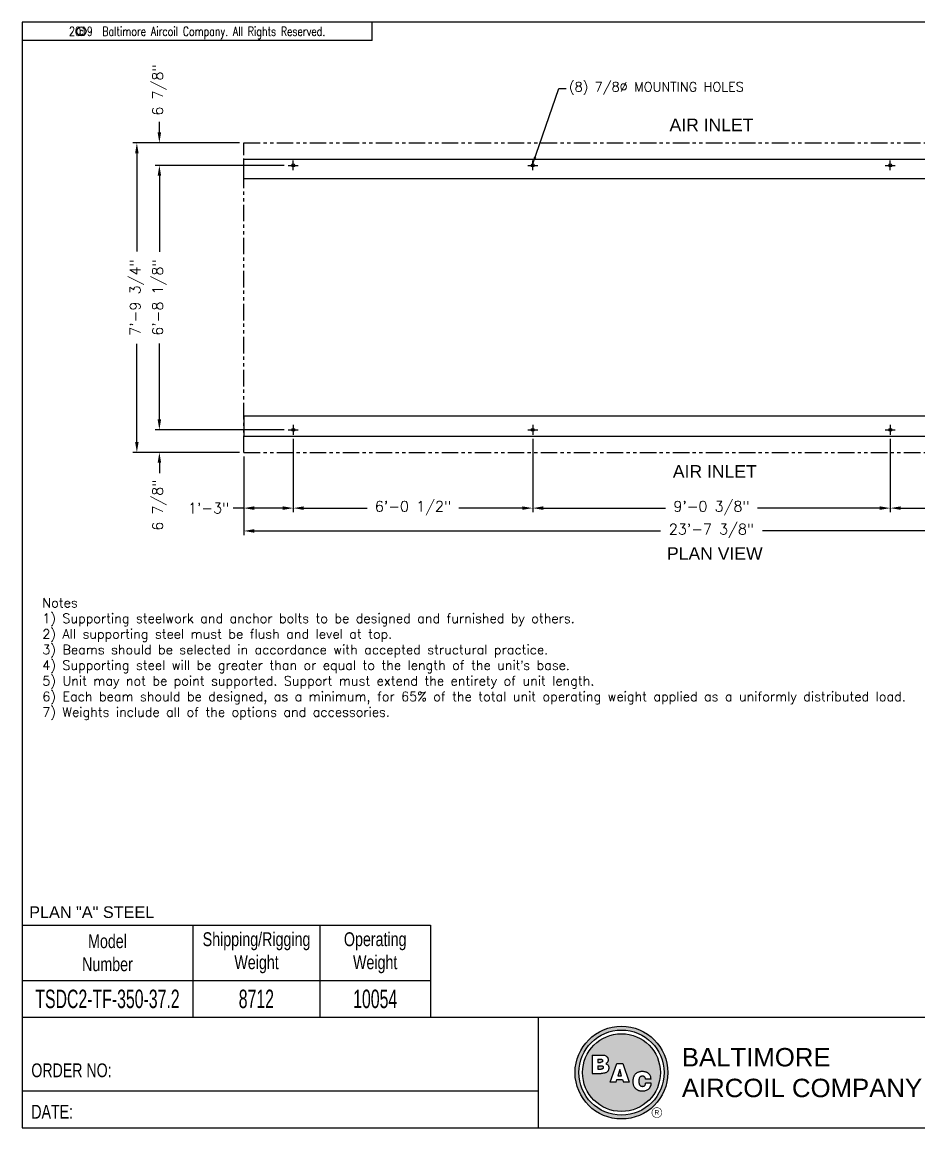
# Model space of a CAD drawing. Extents: x 3 to 450, y 5 to 340.
# Drawn here: x 3.4 to 275.1, y 5.1 to 340.1 of the extents above; entities that cross this region are included whole.
import ezdxf
from ezdxf.enums import TextEntityAlignment as Align

# ---------------------------------------------------------------- set-up
doc = ezdxf.new("R2010")
doc.units = 0
doc.header["$LTSCALE"] = 8
doc.header["$MEASUREMENT"] = 0
doc.linetypes.add('PHANTOM2', pattern=[1.25, 0.625, -0.125, 0.125, -0.125, 0.125, -0.125])
doc.layers.get('0').update_dxf_attribs({"linetype": 'CONTINUOUS'})
doc.layers.get('Defpoints').update_dxf_attribs({"linetype": 'CONTINUOUS'})
for name, color, linetype in [('STD-BASE', 5, 'CONTINUOUS'), ('STD-BLOCK', 7, 'CONTINUOUS'), ('STD-PLAN-A', 5, 'CONTINUOUS'), ('TEXT', 4, 'CONTINUOUS')]:
    doc.layers.add(name, color=color, linetype=linetype)
doc.styles.add('BAC', font='swissk.ttf')
doc.styles.add('BACtblk', font='swisscl.ttf')
doc.styles.add('BACtblkBold', font='swissck.ttf')
doc.styles.add('Current-ANSI-BAC Part', font='arial.ttf')
doc.styles.add('ROMANS', font='romans.shx', dxfattribs={"width": 0.75})
doc.styles.add('SIMPLEX', font='simplex.shx', dxfattribs={"oblique": 10})
doc.styles.add('SUBMITTAL', font='romans.shx')
doc.styles.add('SUBTTF', font='ARIALN.TTF', dxfattribs={"width": 0.9})
doc.dimstyles.new('SUBMITTAL', dxfattribs={"dimtxt": 0.09375, "dimasz": 0.09375, "dimexe": 0.03125, "dimexo": 0.0625, "dimgap": 0.0625, "dimtad": 0, "dimdec": 4, "dimzin": 4, "dimdsep": 46, "dimlunit": 4, "dimtxsty": 'SUBMITTAL', "dimcen": 0.09375, "dimclre": 6, "dimadec": 0, "dimazin": 0, "dimtfac": 1, "dimtdec": 0, "dimtofl": 0, "dimtmove": 0, "dimatfit": 3, "dimfxl": 0, "dimfrac": 2, "dimtolj": 1, "dimtzin": 4, "dimarcsym": 0})

# ---------------------------------------------------------------- blocks, each defined once
blk = doc.blocks.new('BORDER')
for p, q in [((1, 1), (0, 1)), ((0, 1), (0, 0)), ((1, 0), (1, 1)), ((0, 0), (1, 0))]:
    blk.add_line(p, q)
blk = doc.blocks.new('copyr0')
for q in [(2.375, 0), (0, -0.125)]:
    blk.add_line((2.375, -0.125), q)
at = {"color": 6}
blk.add_circle((0.4022, -0.0625), 0.0312, dxfattribs=at)
at = {"color": 6, "style": 'ROMANS', "width": 0.75}
blk.add_text('2019  Baltimore Aircoil Company. All Rights Reserved.', height=0.0625, dxfattribs=at).set_placement((1.1875, -0.0938), align=Align.CENTER)
blk.add_text('c', height=0.0469, dxfattribs=at).set_placement((0.4018, -0.0625), align=Align.MIDDLE)
blk = doc.blocks.new('model weights')
for p, q in [((3, 43), (3, 3)), ((3, 43), (180.26, 43)), ((77.09, 43), (77.09, 3)), ((132.26, 43), (132.26, 3)), ((180.26, 43), (180.26, 3)), ((180.26, 43), (180.26, 3)), ((3, 19), (180.26, 19)), ((3, 3), (180.26, 3))]:
    blk.add_line(p, q)
at = {"layer": 'TEXT', "char_height": 6, "attachment_point": 5, "style": 'SUBTTF'}
for s, insert, width in [('Model\\PNumber', (40.05, 31), 32.4424), ('Shipping/Rigging\\PWeight', (104.76, 31), 42.2577), ('Operating\\PWeight', (156.26, 31), 52.9286)]:
    blk.add_mtext(s, dxfattribs=dict(at, insert=insert, width=width))
at = {"layer": 'TEXT', "style": 'SUBTTF', "width": 0.75}
for tag, p in [('MODELNUM', (40.05, 11)), ('SHIPWEIGHT', (104.67, 11)), ('OPWEIGHT', (156.26, 11))]:
    blk.add_attdef(tag, text='', height=8, dxfattribs=at).set_placement(p, align=Align.MIDDLE_CENTER)
blk = doc.blocks.new('*D4')
at = {"layer": 'Defpoints', "color": 0}
for p in [(85.53, 215.09), (70.53, 209.76), (70.53, 192.87)]:
    blk.add_point(p, dxfattribs=at)
at = {"layer": 'STD-PLAN-A', "color": 6, "lineweight": -2}
for p, q in [((85.53, 213.82), (85.53, 191.6)), ((70.53, 208.49), (70.53, 191.6))]:
    blk.add_line(p, q, dxfattribs=at)
at = {"layer": 'STD-PLAN-A', "color": 3, "lineweight": -2}
for p, q in [((70.53, 192.87), (67.36, 192.87)), ((82.36, 192.87), (73.7, 192.87))]:
    blk.add_line(p, q, dxfattribs=at)
at = {"layer": 'STD-PLAN-A', "color": 3}
for points in [[(73.7, 193.4), (73.7, 192.34), (70.53, 192.87)], [(82.36, 193.4), (82.36, 192.34), (85.53, 192.87)]]:
    blk.add_solid(points, dxfattribs=at)
at = {"layer": 'STD-PLAN-A', "color": 3, "insert": (59.9, 192.87), "char_height": 3.172, "attachment_point": 5, "style": 'SUBMITTAL'}
blk.add_mtext('\\A1;1\'-3"', dxfattribs=at)
blk = doc.blocks.new('*D6')
at = {"layer": 'Defpoints', "color": 0}
for p in [(84.03, 296.71), (44.98, 216.59), (84.03, 216.59)]:
    blk.add_point(p, dxfattribs=at)
at = {"layer": 'STD-PLAN-A', "color": 6, "lineweight": -2}
for p, q in [((82.76, 296.71), (43.71, 296.71)), ((82.76, 216.59), (43.71, 216.59))]:
    blk.add_line(p, q, dxfattribs=at)
at = {"layer": 'STD-PLAN-A', "color": 3, "lineweight": -2}
for p, q in [((44.98, 293.54), (44.98, 270.53)), ((44.98, 219.76), (44.98, 242.77))]:
    blk.add_line(p, q, dxfattribs=at)
at = {"layer": 'STD-PLAN-A', "color": 3}
for points in [[(44.45, 293.54), (45.51, 293.54), (44.98, 296.71)], [(44.45, 219.76), (45.51, 219.76), (44.98, 216.59)]]:
    blk.add_solid(points, dxfattribs=at)
at = {"layer": 'STD-PLAN-A', "color": 3, "insert": (44.98, 256.65), "char_height": 3.1719, "attachment_point": 5, "rotation": 90, "style": 'SUBMITTAL'}
blk.add_mtext('\\A1;6\'-8 1/8"', dxfattribs=at)
blk = doc.blocks.new('*D7')
at = {"layer": 'Defpoints', "color": 0}
for p in [(44.98, 303.54), (70.53, 303.54), (84.03, 296.71)]:
    blk.add_point(p, dxfattribs=at)
at = {"layer": 'STD-PLAN-A', "color": 3, "lineweight": -2}
for p, q in [((44.98, 306.72), (44.98, 309.89)), ((44.98, 293.54), (44.98, 290.37))]:
    blk.add_line(p, q, dxfattribs=at)
at = {"layer": 'STD-PLAN-A', "color": 6, "lineweight": -2}
for p, q in [((69.26, 303.54), (43.71, 303.54)), ((82.76, 296.71), (43.71, 296.71))]:
    blk.add_line(p, q, dxfattribs=at)
at = {"layer": 'STD-PLAN-A', "color": 3}
for points in [[(44.45, 306.72), (45.51, 306.72), (44.98, 303.54)], [(44.45, 293.54), (45.51, 293.54), (44.98, 296.71)]]:
    blk.add_solid(points, dxfattribs=at)
at = {"layer": 'STD-PLAN-A', "color": 3, "insert": (44.98, 319.54), "char_height": 3.172, "attachment_point": 5, "rotation": 90, "style": 'SUBMITTAL'}
blk.add_mtext('\\A1;6 7/8"', dxfattribs=at)
blk = doc.blocks.new('*D8')
at = {"layer": 'Defpoints', "color": 0}
for p in [(84.03, 216.59), (44.98, 209.76), (70.53, 209.76)]:
    blk.add_point(p, dxfattribs=at)
at = {"layer": 'STD-PLAN-A', "color": 3, "lineweight": -2}
for p, q in [((44.98, 219.76), (44.98, 222.93)), ((44.98, 206.59), (44.98, 203.41))]:
    blk.add_line(p, q, dxfattribs=at)
at = {"layer": 'STD-PLAN-A', "color": 6, "lineweight": -2}
for p, q in [((82.76, 216.59), (43.71, 216.59)), ((69.26, 209.76), (43.71, 209.76))]:
    blk.add_line(p, q, dxfattribs=at)
at = {"layer": 'STD-PLAN-A', "color": 3}
for points in [[(44.45, 219.76), (45.51, 219.76), (44.98, 216.59)], [(44.45, 206.59), (45.51, 206.59), (44.98, 209.76)]]:
    blk.add_solid(points, dxfattribs=at)
at = {"layer": 'STD-PLAN-A', "color": 3, "insert": (44.98, 193.76), "char_height": 3.172, "attachment_point": 5, "rotation": 90, "style": 'SUBMITTAL'}
blk.add_mtext('\\A1;6 7/8"', dxfattribs=at)
blk = doc.blocks.new('*D9')
at = {"layer": 'Defpoints', "color": 0}
for p in [(70.53, 209.76), (353.96, 209.76), (353.96, 185.95)]:
    blk.add_point(p, dxfattribs=at)
at = {"layer": 'STD-BASE', "color": 6, "lineweight": -2}
for p, q in [((70.53, 208.49), (70.53, 184.68)), ((353.96, 208.49), (353.96, 184.68))]:
    blk.add_line(p, q, dxfattribs=at)
at = {"layer": 'STD-BASE', "color": 3, "lineweight": -2}
for p, q in [((73.7, 185.95), (196.78, 185.95)), ((350.78, 185.95), (227.71, 185.95))]:
    blk.add_line(p, q, dxfattribs=at)
at = {"layer": 'STD-BASE', "color": 3}
for points in [[(73.7, 186.48), (73.7, 185.42), (70.53, 185.95)], [(350.78, 186.48), (350.78, 185.42), (353.96, 185.95)]]:
    blk.add_solid(points, dxfattribs=at)
at = {"layer": 'STD-BASE', "color": 3, "insert": (212.24, 185.95), "char_height": 3.1719, "attachment_point": 5, "style": 'SUBMITTAL'}
blk.add_mtext('\\A1;23\'-7 3/8"', dxfattribs=at)
blk = doc.blocks.new('*D10')
at = {"layer": 'Defpoints', "color": 0}
for p in [(70.53, 303.54), (38.16, 209.76), (70.53, 209.76)]:
    blk.add_point(p, dxfattribs=at)
at = {"layer": 'STD-BASE', "color": 6, "lineweight": -2}
for p, q in [((69.26, 303.54), (36.89, 303.54)), ((69.26, 209.76), (36.89, 209.76))]:
    blk.add_line(p, q, dxfattribs=at)
at = {"layer": 'STD-BASE', "color": 3, "lineweight": -2}
for p, q in [((38.16, 300.37), (38.16, 270.61)), ((38.16, 212.93), (38.16, 242.69))]:
    blk.add_line(p, q, dxfattribs=at)
at = {"layer": 'STD-BASE', "color": 3}
for points in [[(37.63, 300.37), (38.69, 300.37), (38.16, 303.54)], [(37.63, 212.93), (38.69, 212.93), (38.16, 209.76)]]:
    blk.add_solid(points, dxfattribs=at)
at = {"layer": 'STD-BASE', "color": 3, "insert": (38.16, 256.65), "char_height": 3.1719, "attachment_point": 5, "rotation": 90, "style": 'SUBMITTAL'}
blk.add_mtext('\\A1;7\'-9 3/4"', dxfattribs=at)
blk = doc.blocks.new('*D11')
at = {"layer": 'Defpoints', "color": 0}
for p in [(85.53, 215.09), (158.09, 215.09), (158.09, 192.87)]:
    blk.add_point(p, dxfattribs=at)
at = {"layer": 'STD-PLAN-A', "color": 6, "lineweight": -2}
for p, q in [((85.53, 213.82), (85.53, 191.6)), ((158.09, 213.82), (158.09, 191.6))]:
    blk.add_line(p, q, dxfattribs=at)
at = {"layer": 'STD-PLAN-A', "color": 3, "lineweight": -2}
for p, q in [((88.7, 192.87), (107.93, 192.87)), ((154.91, 192.87), (135.69, 192.87))]:
    blk.add_line(p, q, dxfattribs=at)
at = {"layer": 'STD-PLAN-A', "color": 3}
for points in [[(88.7, 193.4), (88.7, 192.34), (85.53, 192.87)], [(154.91, 193.4), (154.91, 192.34), (158.09, 192.87)]]:
    blk.add_solid(points, dxfattribs=at)
at = {"layer": 'STD-PLAN-A', "color": 3, "insert": (121.81, 192.87), "char_height": 3.1719, "attachment_point": 5, "style": 'SUBMITTAL'}
blk.add_mtext('\\A1;6\'-0 1/2"', dxfattribs=at)
blk = doc.blocks.new('*D12')
at = {"layer": 'Defpoints', "color": 0}
for p in [(266.4, 215.09), (338.96, 215.09), (266.4, 192.87)]:
    blk.add_point(p, dxfattribs=at)
at = {"layer": 'STD-PLAN-A', "color": 6, "lineweight": -2}
for p, q in [((266.4, 213.82), (266.4, 191.6)), ((338.96, 213.82), (338.96, 191.6))]:
    blk.add_line(p, q, dxfattribs=at)
at = {"layer": 'STD-PLAN-A', "color": 3, "lineweight": -2}
for p, q in [((269.57, 192.87), (288.8, 192.87)), ((335.78, 192.87), (316.56, 192.87))]:
    blk.add_line(p, q, dxfattribs=at)
at = {"layer": 'STD-PLAN-A', "color": 3}
for points in [[(269.57, 193.4), (269.57, 192.34), (266.4, 192.87)], [(335.78, 193.4), (335.78, 192.34), (338.96, 192.87)]]:
    blk.add_solid(points, dxfattribs=at)
at = {"layer": 'STD-PLAN-A', "color": 3, "insert": (302.68, 192.87), "char_height": 3.1719, "attachment_point": 5, "style": 'SUBMITTAL'}
blk.add_mtext('\\A1;6\'-0 1/2"', dxfattribs=at)
blk = doc.blocks.new('*D13')
at = {"layer": 'Defpoints', "color": 0}
for p in [(158.09, 215.09), (266.4, 215.09), (266.4, 192.87)]:
    blk.add_point(p, dxfattribs=at)
at = {"layer": 'STD-PLAN-A', "color": 6, "lineweight": -2}
for p, q in [((158.09, 213.82), (158.09, 191.6)), ((266.4, 213.82), (266.4, 191.6))]:
    blk.add_line(p, q, dxfattribs=at)
at = {"layer": 'STD-PLAN-A', "color": 3, "lineweight": -2}
for p, q in [((161.26, 192.87), (198.29, 192.87)), ((263.23, 192.87), (226.2, 192.87))]:
    blk.add_line(p, q, dxfattribs=at)
at = {"layer": 'STD-PLAN-A', "color": 3}
for points in [[(161.26, 193.4), (161.26, 192.34), (158.09, 192.87)], [(263.23, 193.4), (263.23, 192.34), (266.4, 192.87)]]:
    blk.add_solid(points, dxfattribs=at)
at = {"layer": 'STD-PLAN-A', "color": 3, "insert": (212.24, 192.87), "char_height": 3.1719, "attachment_point": 5, "style": 'SUBMITTAL'}
blk.add_mtext('\\A1;9\'-0 3/8"', dxfattribs=at)
blk = doc.blocks.new('bacstblk')
h = blk.add_hatch(color=150)
h.dxf.hatch_style = 1
h.paths.add_polyline_path([(3.7506, 0.375, 1), (4.3799, 0.375, 1)])
h.paths.add_polyline_path([(4.3539, 0.375, -1), (3.7765, 0.375, -1)], flags=16)
h.paths.add_polyline_path([(4.3291, 0.375, -1), (3.8014, 0.375, -1)], flags=0)
h.paths.add_polyline_path([(3.943, 0.4942), (3.9603, 0.4889), (3.9714, 0.4784), (3.9755, 0.4618), (3.9722, 0.4467), (3.9609, 0.436), (3.974, 0.427), (3.9786, 0.415), (3.9789, 0.3973), (3.9729, 0.3838), (3.9613, 0.374), (3.9476, 0.3704), (3.9345, 0.3692), (3.8665, 0.3692), (3.8665, 0.4942)], flags=0)
h.paths.add_polyline_path([(4.0335, 0.4361), (4.0742, 0.4361), (4.1177, 0.3111), (4.0779, 0.3111), (4.0731, 0.3277), (4.0333, 0.3277), (4.0286, 0.3111), (3.9895, 0.3111)], flags=0)
h.paths.add_polyline_path([(4.1681, 0.3721), (4.1826, 0.3792), (4.1988, 0.3822), (4.2152, 0.3818), (4.233, 0.3787), (4.246, 0.3717), (4.2575, 0.3605), (4.2641, 0.3456), (4.266, 0.3315), (4.2275, 0.3315), (4.227, 0.3353), (4.2262, 0.3385), (4.2251, 0.3412), (4.2237, 0.3434), (4.2223, 0.3451), (4.2207, 0.3465), (4.2191, 0.3476), (4.2174, 0.3485), (4.2158, 0.3493), (4.2143, 0.3499), (4.2128, 0.3503), (4.2112, 0.3506), (4.2097, 0.3509), (4.2082, 0.351), (4.2066, 0.351), (4.205, 0.3509), (4.2033, 0.3507), (4.2016, 0.3504), (4.1999, 0.3501), (4.1982, 0.3496), (4.1965, 0.3489), (4.1949, 0.3482), (4.1933, 0.3472), (4.1919, 0.3461), (4.1905, 0.3449), (4.1893, 0.3434), (4.1882, 0.3418), (4.1873, 0.3401), (4.1864, 0.3384), (4.1856, 0.3365), (4.185, 0.3347), (4.1844, 0.3328), (4.184, 0.3309), (4.1836, 0.329), (4.1833, 0.3272), (4.1831, 0.3253), (4.183, 0.3234), (4.1829, 0.3216), (4.1828, 0.3197), (4.1828, 0.3178), (4.1828, 0.3158), (4.1829, 0.3139), (4.1829, 0.3119), (4.1831, 0.31), (4.1832, 0.308), (4.1834, 0.3061), (4.1837, 0.3043), (4.184, 0.3025), (4.1844, 0.3007), (4.1848, 0.299), (4.1853, 0.2974), (4.1859, 0.2959), (4.1865, 0.2944), (4.1872, 0.293), (4.188, 0.2917), (4.1889, 0.2904), (4.1899, 0.2893), (4.1909, 0.2882), (4.192, 0.2871), (4.1932, 0.2862), (4.1944, 0.2853), (4.1956, 0.2846), (4.1969, 0.2839), (4.1981, 0.2834), (4.1994, 0.2829), (4.2007, 0.2825), (4.2019, 0.2822), (4.2032, 0.282), (4.2045, 0.2819), (4.2057, 0.2818), (4.207, 0.2818), (4.2083, 0.2818), (4.2096, 0.2819), (4.211, 0.282), (4.2123, 0.2821), (4.2137, 0.2824), (4.2151, 0.2828), (4.2165, 0.2833), (4.2179, 0.284), (4.2194, 0.2848), (4.2209, 0.2858), (4.2224, 0.2871), (4.2239, 0.2886), (4.2252, 0.2905), (4.2264, 0.2927), (4.2274, 0.2954), (4.2282, 0.2986), (4.2286, 0.3024), (4.2667, 0.3024), (4.2652, 0.2888), (4.2582, 0.2721), (4.2446, 0.26), (4.229, 0.2531), (4.2146, 0.2503), (4.1987, 0.2502), (4.1812, 0.2537), (4.1655, 0.2618), (4.1537, 0.2735), (4.1468, 0.2865), (4.1431, 0.3002), (4.1418, 0.3168), (4.1433, 0.3339), (4.1484, 0.3494), (4.1569, 0.3625)], flags=0)
h = blk.add_hatch(color=150)
h.dxf.hatch_style = 1
h.paths.add_polyline_path([(3.8014, 0.375, 1), (4.3291, 0.375, 1)])
h.paths.add_polyline_path([(4.0742, 0.4361), (4.1177, 0.3111), (4.0779, 0.3111), (4.0731, 0.3277), (4.0333, 0.3277), (4.0286, 0.3111), (3.9895, 0.3111), (4.0335, 0.4361)], flags=16)
h.paths.add_polyline_path([(3.974, 0.427), (3.9786, 0.415), (3.9789, 0.3973), (3.9729, 0.3838), (3.9613, 0.374), (3.9476, 0.3704), (3.9345, 0.3692), (3.8665, 0.3692), (3.8665, 0.4942), (3.943, 0.4942), (3.9603, 0.4889), (3.9714, 0.4784), (3.9755, 0.4618), (3.9722, 0.4467), (3.9609, 0.436)], flags=16)
h.paths.add_polyline_path([(4.266, 0.3315), (4.2275, 0.3315), (4.227, 0.3353), (4.2262, 0.3385), (4.2251, 0.3412), (4.2237, 0.3434), (4.2223, 0.3451), (4.2207, 0.3465), (4.2191, 0.3476), (4.2174, 0.3485), (4.2158, 0.3493), (4.2143, 0.3499), (4.2128, 0.3503), (4.2112, 0.3506), (4.2097, 0.3509), (4.2082, 0.351), (4.2066, 0.351), (4.205, 0.3509), (4.2033, 0.3507), (4.2016, 0.3504), (4.1999, 0.3501), (4.1982, 0.3496), (4.1965, 0.3489), (4.1949, 0.3482), (4.1933, 0.3472), (4.1919, 0.3461), (4.1905, 0.3449), (4.1893, 0.3434), (4.1882, 0.3418), (4.1873, 0.3401), (4.1864, 0.3384), (4.1856, 0.3365), (4.185, 0.3347), (4.1844, 0.3328), (4.184, 0.3309), (4.1836, 0.329), (4.1833, 0.3272), (4.1831, 0.3253), (4.183, 0.3234), (4.1829, 0.3216), (4.1828, 0.3197), (4.1828, 0.3178), (4.1828, 0.3158), (4.1829, 0.3139), (4.1829, 0.3119), (4.1831, 0.31), (4.1832, 0.308), (4.1834, 0.3061), (4.1837, 0.3043), (4.184, 0.3025), (4.1844, 0.3007), (4.1848, 0.299), (4.1853, 0.2974), (4.1859, 0.2959), (4.1865, 0.2944), (4.1872, 0.293), (4.188, 0.2917), (4.1889, 0.2904), (4.1899, 0.2893), (4.1909, 0.2882), (4.192, 0.2871), (4.1932, 0.2862), (4.1944, 0.2853), (4.1956, 0.2846), (4.1969, 0.2839), (4.1981, 0.2834), (4.1994, 0.2829), (4.2007, 0.2825), (4.2019, 0.2822), (4.2032, 0.282), (4.2045, 0.2819), (4.2057, 0.2818), (4.207, 0.2818), (4.2083, 0.2818), (4.2096, 0.2819), (4.211, 0.282), (4.2123, 0.2821), (4.2137, 0.2824), (4.2151, 0.2828), (4.2165, 0.2833), (4.2179, 0.284), (4.2194, 0.2848), (4.2209, 0.2858), (4.2224, 0.2871), (4.2239, 0.2886), (4.2252, 0.2905), (4.2264, 0.2927), (4.2274, 0.2954), (4.2282, 0.2986), (4.2286, 0.3024), (4.2667, 0.3024), (4.2652, 0.2888), (4.2582, 0.2721), (4.2446, 0.26), (4.229, 0.2531), (4.2146, 0.2503), (4.1987, 0.2502), (4.1812, 0.2537), (4.1655, 0.2618), (4.1537, 0.2735), (4.1468, 0.2865), (4.1431, 0.3002), (4.1418, 0.3168), (4.1433, 0.3339), (4.1484, 0.3494), (4.1569, 0.3625), (4.1681, 0.3721), (4.1826, 0.3792), (4.1988, 0.3822), (4.2152, 0.3818), (4.233, 0.3787), (4.246, 0.3717), (4.2575, 0.3605), (4.2641, 0.3456)], flags=16)
h = blk.add_hatch(color=150)
h.dxf.hatch_style = 1
h.paths.add_polyline_path([(3.9339, 0.4471), (3.9348, 0.4479), (3.9355, 0.4488), (3.936, 0.4497), (3.9364, 0.4506), (3.9368, 0.4515), (3.937, 0.4524), (3.9372, 0.4533), (3.9373, 0.4542), (3.9373, 0.4552), (3.9373, 0.4561), (3.9372, 0.457), (3.937, 0.458), (3.9368, 0.4589), (3.9365, 0.4598), (3.9362, 0.4606), (3.9358, 0.4615), (3.9352, 0.4622), (3.9346, 0.4629), (3.9339, 0.4635), (3.933, 0.464), (3.932, 0.4645), (3.9308, 0.4648), (3.9294, 0.4651), (3.9277, 0.4654), (3.9258, 0.4656), (3.9236, 0.4658), (3.921, 0.4659), (3.9054, 0.4659), (3.9054, 0.4445), (3.9237, 0.4445), (3.9267, 0.4447), (3.9292, 0.4452), (3.9312, 0.4457), (3.9327, 0.4464)])
h.paths.add_polyline_path([(3.9412, 0.4083), (3.9413, 0.4092), (3.9413, 0.4102), (3.9412, 0.4112), (3.9411, 0.4122), (3.941, 0.4132), (3.9407, 0.4142), (3.9403, 0.4152), (3.9398, 0.4161), (3.9393, 0.417), (3.9385, 0.4178), (3.9377, 0.4186), (3.9366, 0.4193), (3.9354, 0.42), (3.9339, 0.4205), (3.932, 0.4209), (3.9299, 0.4213), (3.9273, 0.4215), (3.9243, 0.4215), (3.9054, 0.4215), (3.9054, 0.3986), (3.9265, 0.3986), (3.9293, 0.3988), (3.9317, 0.3992), (3.9336, 0.3997), (3.9352, 0.4002), (3.9365, 0.4008), (3.9376, 0.4015), (3.9384, 0.4023), (3.9391, 0.403), (3.9396, 0.4038), (3.9401, 0.4047), (3.9405, 0.4055), (3.9408, 0.4064), (3.941, 0.4073)])
h.paths.add_polyline_path([(4.0534, 0.3968), (4.0405, 0.3539), (4.0658, 0.3539)])
for p, q in [((0, 0.75), (10, 0.75)), ((3.5, 0.75), (3.5, 0)), ((6.5, 0.75), (6.5, 0)), ((6.5, 0.3125), (10, 0.3125)), ((9.6875, 0.3125), (9.6875, 0)), ((3.5, 0.25), (0, 0.25))]:
    blk.add_line(p, q)
at = {"color": 150}
for p, q in [((3.8665, 0.4942), (3.9302, 0.4942)), ((3.8665, 0.4942), (3.8665, 0.3692)), ((3.9054, 0.4659), (3.9054, 0.4445)), ((3.9054, 0.4659), (3.921, 0.4659)), ((3.9054, 0.4445), (3.9237, 0.4445)), ((3.9054, 0.4215), (3.9054, 0.3986)), ((3.9054, 0.4215), (3.9243, 0.4215)), ((3.9054, 0.3986), (3.9265, 0.3986)), ((3.9895, 0.3111), (4.0335, 0.4361)), ((4.0335, 0.4361), (4.0742, 0.4361)), ((4.0534, 0.3968), (4.0405, 0.3539)), ((4.0658, 0.3539), (4.0534, 0.3968)), ((4.0742, 0.4361), (4.1177, 0.3111)), ((3.8665, 0.3692), (3.9279, 0.3692)), ((4.0286, 0.3111), (3.9895, 0.3111)), ((4.0286, 0.3111), (4.0333, 0.3277)), ((4.0333, 0.3277), (4.0731, 0.3277)), ((4.0405, 0.3539), (4.0658, 0.3539)), ((4.0731, 0.3277), (4.0779, 0.3111)), ((4.1177, 0.3111), (4.0779, 0.3111)), ((4.266, 0.3315), (4.2275, 0.3315)), ((4.2667, 0.3024), (4.2286, 0.3024))]:
    blk.add_line(p, q, dxfattribs=at)
for points in [[(3.921, 0.4659), (3.9236, 0.4658), (3.9258, 0.4656), (3.9277, 0.4654), (3.9294, 0.4651), (3.9308, 0.4648), (3.932, 0.4645), (3.933, 0.464), (3.9339, 0.4635), (3.9346, 0.4629), (3.9352, 0.4622), (3.9358, 0.4615), (3.9362, 0.4606), (3.9365, 0.4598), (3.9368, 0.4589), (3.937, 0.458), (3.9372, 0.457), (3.9373, 0.4561), (3.9373, 0.4552), (3.9373, 0.4542), (3.9372, 0.4533), (3.937, 0.4524), (3.9368, 0.4515), (3.9364, 0.4506), (3.936, 0.4497), (3.9355, 0.4488), (3.9348, 0.4479), (3.9339, 0.4471), (3.9327, 0.4464), (3.9312, 0.4457), (3.9292, 0.4452), (3.9267, 0.4447), (3.9237, 0.4445)], [(3.9302, 0.4942), (3.9378, 0.494), (3.9442, 0.4933), (3.9498, 0.4922), (3.9544, 0.4907), (3.9584, 0.489), (3.9617, 0.4871), (3.9644, 0.4851), (3.9666, 0.4829), (3.9685, 0.4808), (3.97, 0.4786), (3.9713, 0.4764), (3.9722, 0.4742), (3.973, 0.4719), (3.9735, 0.4697), (3.9739, 0.4675), (3.9742, 0.4654), (3.9744, 0.4632), (3.9744, 0.4611), (3.9744, 0.459), (3.9743, 0.4569), (3.974, 0.4548), (3.9735, 0.4529), (3.9729, 0.4509), (3.9722, 0.449), (3.9712, 0.4471), (3.97, 0.4454), (3.9687, 0.4436), (3.9672, 0.442), (3.9655, 0.4404), (3.9637, 0.4389), (3.9617, 0.4374), (3.9595, 0.4361)], [(3.9243, 0.4215), (3.9273, 0.4215), (3.9299, 0.4213), (3.932, 0.4209), (3.9339, 0.4205), (3.9354, 0.42), (3.9366, 0.4193), (3.9377, 0.4186), (3.9385, 0.4178), (3.9393, 0.417), (3.9398, 0.4161), (3.9403, 0.4152), (3.9407, 0.4142), (3.941, 0.4132), (3.9411, 0.4122), (3.9412, 0.4112), (3.9413, 0.4102), (3.9413, 0.4092), (3.9412, 0.4083), (3.941, 0.4073), (3.9408, 0.4064), (3.9405, 0.4055), (3.9401, 0.4047), (3.9396, 0.4038), (3.9391, 0.403), (3.9384, 0.4023), (3.9376, 0.4015), (3.9365, 0.4008), (3.9352, 0.4002), (3.9336, 0.3997), (3.9317, 0.3992), (3.9293, 0.3988), (3.9265, 0.3986)], [(3.9595, 0.4361), (3.9648, 0.4333), (3.9689, 0.4305), (3.972, 0.4276), (3.9744, 0.4247), (3.976, 0.4218), (3.9771, 0.4188), (3.9778, 0.416), (3.9783, 0.4132), (3.9786, 0.4106), (3.9787, 0.408), (3.9787, 0.4056), (3.9787, 0.4033), (3.9785, 0.401), (3.9782, 0.3989), (3.9778, 0.3968), (3.9773, 0.3948), (3.9767, 0.3928), (3.976, 0.3909), (3.9752, 0.389), (3.9742, 0.3871), (3.973, 0.3852), (3.9716, 0.3834), (3.9699, 0.3815), (3.968, 0.3796), (3.9657, 0.3777), (3.963, 0.3758), (3.9596, 0.374), (3.9555, 0.3724), (3.9504, 0.3711), (3.9442, 0.3701), (3.9367, 0.3694), (3.9279, 0.3692)], [(4.266, 0.3315), (4.265, 0.339), (4.2636, 0.3453), (4.2619, 0.3507), (4.2598, 0.3552), (4.2576, 0.3591), (4.2553, 0.3623), (4.2528, 0.365), (4.2504, 0.3674), (4.2481, 0.3694), (4.2458, 0.3712), (4.2436, 0.3728), (4.2413, 0.3742), (4.2391, 0.3754), (4.2368, 0.3765), (4.2344, 0.3774), (4.2319, 0.3783), (4.2294, 0.379), (4.2267, 0.3797), (4.2239, 0.3803), (4.2211, 0.3808), (4.2181, 0.3812), (4.2151, 0.3816), (4.212, 0.3818), (4.2089, 0.382), (4.2058, 0.382), (4.2026, 0.382), (4.1994, 0.3818), (4.1962, 0.3815), (4.1929, 0.3811), (4.1896, 0.3805), (4.1863, 0.3797), (4.183, 0.3787), (4.1797, 0.3776), (4.1765, 0.3762), (4.1732, 0.3746), (4.1701, 0.3729), (4.167, 0.3709), (4.164, 0.3686), (4.1612, 0.3662), (4.1585, 0.3636), (4.156, 0.3607), (4.1537, 0.3576), (4.1516, 0.3543), (4.1497, 0.3509), (4.148, 0.3472), (4.1465, 0.3435), (4.1452, 0.3396), (4.1441, 0.3355), (4.1433, 0.3314), (4.1427, 0.3272), (4.1423, 0.3229), (4.1421, 0.3187), (4.1421, 0.3145), (4.1423, 0.3103), (4.1426, 0.3063), (4.1431, 0.3024), (4.1437, 0.2986), (4.1445, 0.295), (4.1454, 0.2916), (4.1465, 0.2883), (4.1477, 0.2852), (4.149, 0.2822), (4.1506, 0.2793), (4.1523, 0.2765), (4.1541, 0.2738), (4.1562, 0.2713), (4.1584, 0.2688), (4.1607, 0.2665), (4.1633, 0.2643), (4.1659, 0.2623), (4.1687, 0.2604), (4.1717, 0.2586), (4.1748, 0.257), (4.178, 0.2556), (4.1814, 0.2543), (4.185, 0.2532), (4.1887, 0.2522), (4.1925, 0.2514), (4.1965, 0.2509), (4.2007, 0.2504), (4.2051, 0.2502), (4.2096, 0.2502), (4.2142, 0.2505), (4.219, 0.2511), (4.2238, 0.2521), (4.2287, 0.2534), (4.2337, 0.2551), (4.2387, 0.2573), (4.2437, 0.2601), (4.2485, 0.2634), (4.2531, 0.2675), (4.2572, 0.2724), (4.2608, 0.2782), (4.2637, 0.2851), (4.2657, 0.2931), (4.2667, 0.3024)], [(4.2275, 0.3315), (4.227, 0.3353), (4.2262, 0.3385), (4.2251, 0.3412), (4.2237, 0.3434), (4.2223, 0.3451), (4.2207, 0.3465), (4.2191, 0.3476), (4.2174, 0.3485), (4.2158, 0.3493), (4.2143, 0.3499), (4.2128, 0.3503), (4.2112, 0.3506), (4.2097, 0.3509), (4.2082, 0.351), (4.2066, 0.351), (4.205, 0.3509), (4.2033, 0.3507), (4.2016, 0.3504), (4.1999, 0.3501), (4.1982, 0.3496), (4.1965, 0.3489), (4.1949, 0.3482), (4.1933, 0.3472), (4.1919, 0.3461), (4.1905, 0.3449), (4.1893, 0.3434), (4.1882, 0.3418), (4.1873, 0.3401), (4.1864, 0.3384), (4.1856, 0.3365), (4.185, 0.3347), (4.1844, 0.3328), (4.184, 0.3309), (4.1836, 0.329), (4.1833, 0.3272), (4.1831, 0.3253), (4.183, 0.3234), (4.1829, 0.3216), (4.1828, 0.3197), (4.1828, 0.3178), (4.1828, 0.3158), (4.1829, 0.3139), (4.1829, 0.3119), (4.1831, 0.31), (4.1832, 0.308), (4.1834, 0.3061), (4.1837, 0.3043), (4.184, 0.3025), (4.1844, 0.3007), (4.1848, 0.299), (4.1853, 0.2974), (4.1859, 0.2959), (4.1865, 0.2944), (4.1872, 0.293), (4.188, 0.2917), (4.1889, 0.2904), (4.1899, 0.2893), (4.1909, 0.2882), (4.192, 0.2871), (4.1932, 0.2862), (4.1944, 0.2853), (4.1956, 0.2846), (4.1969, 0.2839), (4.1981, 0.2834), (4.1994, 0.2829), (4.2007, 0.2825), (4.2019, 0.2822), (4.2032, 0.282), (4.2045, 0.2819), (4.2057, 0.2818), (4.207, 0.2818), (4.2083, 0.2818), (4.2096, 0.2819), (4.211, 0.282), (4.2123, 0.2821), (4.2137, 0.2824), (4.2151, 0.2828), (4.2165, 0.2833), (4.2179, 0.284), (4.2194, 0.2848), (4.2209, 0.2858), (4.2224, 0.2871), (4.2239, 0.2886), (4.2252, 0.2905), (4.2264, 0.2927), (4.2274, 0.2954), (4.2282, 0.2986), (4.2286, 0.3024)]]:
    blk.add_lwpolyline(points, dxfattribs=at)
for radius in [0.3147, 0.2887, 0.2639]:
    blk.add_circle((4.0652, 0.375), radius, dxfattribs=at)
at = {"layer": 'TEXT', "color": 150, "linetype": 'Continuous', "const_width": 0.00375}
blk.add_lwpolyline([(4.2715, 0.1037, 1), (4.339, 0.1037, 1)], format="xyb", close=True, dxfattribs=at)
at = {"color": 6, "style": 'SIMPLEX'}
blk.add_text('DRAWING NUMBER:', height=0.0625, dxfattribs=at).set_placement((8.0938, 0.2188), align=Align.CENTER)
at = {"layer": 'TEXT', "color": 150, "style": 'BAC'}
for s, p in [('BALTIMORE', (4.4744, 0.4169)), ('AIRCOIL COMPANY', (4.4744, 0.2084))]:
    blk.add_text(s, height=0.125, dxfattribs=at).set_placement(p)
at = {"layer": 'TEXT', "color": 4, "style": 'BACtblk'}
for s, p in [('ORDER NO:', (0.0625, 0.3438)), ('DATE:', (0.0625, 0.0625))]:
    blk.add_text(s, height=0.09375, dxfattribs=at).set_placement(p)
at = {"layer": 'TEXT', "color": 150, "linetype": 'Continuous', "style": 'BAC'}
blk.add_text('R', height=0.0312, dxfattribs=at).set_placement((4.2891, 0.0891))
at = {"layer": 'TEXT', "color": 4, "style": 'BACtblkBold'}
for tag, height, p in [('MODEL1', 0.1094, (8.25, 0.5715)), ('MODEL2', 0.1094, (8.25, 0.384)), ('DWGNUM', 0.1406, (8.0938, 0.0312))]:
    blk.add_attdef(tag, text='', height=height, dxfattribs=at).set_placement(p, align=Align.CENTER)
for tag, p in [('DESC', (0.0625, 0.5312)), ('ORDER', (0.9643, 0.3438)), ('DATE', (0.5402, 0.0625))]:
    blk.add_attdef(tag, p, '', height=0.125, dxfattribs=at)
blk.add_attdef('REV', text='', height=0.1562, dxfattribs=at).set_placement((9.8438, 0.1562), align=Align.MIDDLE)
at = {"layer": 'TEXT', "color": 4, "style": 'BACtblk', "flags": 1}
blk.add_attdef('DWGBY', (2.0402, 0.0625), '', height=0.0938, dxfattribs=at)

msp = doc.modelspace()

# ---------------------------------------------------------------- linework, layer by layer
at = {"layer": 'STD-BASE', "linetype": 'PHANTOM2'}
for p, q in [((70.5311, 303.5447), (353.9568, 303.5447)), ((70.5311, 209.7578), (70.5311, 303.5447)), ((70.5311, 209.7578), (353.9568, 209.7578))]:
    msp.add_line(p, q, dxfattribs=at)
at = {"layer": 'STD-BASE'}
for centre in [(85.5311, 296.7137), (158.0861, 296.7137), (266.4018, 296.7137), (85.5311, 216.5887), (158.0861, 216.5887), (266.4018, 216.5887)]:
    msp.add_circle(centre, 0.4375, dxfattribs=at)
at = {"layer": 'STD-PLAN-A', "color": 6}
for p, q in [((85.5311, 295.2137), (85.5311, 298.2137)), ((158.0861, 295.2137), (158.0861, 298.2137)), ((266.4018, 295.2137), (266.4018, 298.2137)), ((84.0311, 296.7137), (87.0311, 296.7137)), ((156.5861, 296.7137), (159.5861, 296.7137)), ((264.9018, 296.7137), (267.9018, 296.7137)), ((85.5311, 218.0887), (85.5311, 215.0887)), ((158.0861, 218.0887), (158.0861, 215.0887)), ((266.4018, 218.0887), (266.4018, 215.0887)), ((84.0311, 216.5887), (87.0311, 216.5887)), ((156.5861, 216.5887), (159.5861, 216.5887)), ((264.9018, 216.5887), (267.9018, 216.5887))]:
    msp.add_line(p, q, dxfattribs=at)
at = {"layer": 'STD-PLAN-A'}
for points in [[(70.5311, 292.5887), (70.5311, 298.5887), (353.9568, 298.5887), (353.9568, 292.5887), (70.5311, 292.5887)], [(70.5311, 220.7137), (70.5311, 214.7137), (353.9568, 214.7137), (353.9568, 220.7137), (70.5311, 220.7137)]]:
    msp.add_lwpolyline(points, dxfattribs=at)

# ---------------------------------------------------------------- block references
for name, p, xscale, yscale, zscale in [('BORDER', (3.3968, 5.1075), 446.6666666666488, 334.9999999999866, 446.6666666666488), ('copyr0', (3.3968, 340.1075), 44.66666666666488, 44.66666666666488, 44.66666666666488), ('copyr0', (3.3968, 340.1075), 44.66666666666488, 44.66666666666488, 44.66666666666488)]:
    msp.add_blockref(name, p, dxfattribs=dict(xscale=xscale, yscale=yscale, zscale=zscale))
at = {"xscale": 44.66666666666488, "yscale": 44.66666666666488, "zscale": 44.66666666666488}
msp.add_blockref('bacstblk', (3.3968, 5.1075), dxfattribs=at).add_auto_attribs({'MODEL1': 'TrilliumSeries™ Adiabatic Condenser', 'MODEL2': 'Unit Support'})
at = {"layer": 'STD-BLOCK', "xscale": 0.6979166666666388, "yscale": 0.6979166666666388, "zscale": 0.6979166666666388}
msp.add_blockref('model weights', (1.303, 36.5138), dxfattribs=at).add_auto_attribs({'OPWEIGHT': '10054', 'SHIPWEIGHT': '8712', 'MODELNUM': 'TSDC2-TF-350-37.2'})

# ---------------------------------------------------------------- texts
at = {"color": 4, "insert": (9.526, 165.6348), "char_height": 2.84, "width": 251.710668, "attachment_point": 1, "style": 'SUBMITTAL'}
msp.add_mtext('Notes\\P1) Supporting steelwork and anchor bolts to be designed and furnished by others.\\P2) All supporting steel must be flush and level at top.\\P3) Beams should be selected in accordance with accepted structural practice.\\P4) Supporting steel will be greater than or equal to the length of the unit{\\fArial|b0|i0|c0|p34;’}s base.\\P5) Unit may not be point supported. Support must extend the entirety of unit length.\\P6) Each beam should be designed, as a minimum, for 65% of the total unit operating weight applied as a uniformly distributed load.\\P7) Weights include all of the options and accessories.\\P', dxfattribs=at)
at = {"layer": 'STD-BASE', "color": 4}
for s, insert, char_height, width, attachment_point, style in [('(8) 7/8%%C MOUNTING HOLES', (169.0735, 321.9204), 2.84, 127.476592, 1, 'SUBMITTAL'), ('AIR INLET', (212.244, 308.971), 3.81, 61.138891, 5, 'Current-ANSI-BAC Part'), ('AIR INLET', (213.2495, 203.9934), 3.81, 61.138891, 5, 'Current-ANSI-BAC Part'), ('PLAN VIEW', (213.2495, 179.1145), 3.81, 122.277782, 5, 'Current-ANSI-BAC Part')]:
    msp.add_mtext(s, dxfattribs=dict(at, insert=insert, char_height=char_height, width=width, attachment_point=attachment_point, style=style))
at = {"layer": 'STD-PLAN-A', "color": 4, "insert": (5.5392, 72.2259), "char_height": 3.5175, "attachment_point": 1, "style": 'Current-ANSI-BAC Part'}
msp.add_mtext('PLAN "A" STEEL', dxfattribs=at)

# ---------------------------------------------------------------- dimensions: what is measured, and where the dimension line sits
at = {"layer": 'STD-BASE', "color": 3}
dim = msp.add_linear_dim(base=(38.1612, 209.7578), p1=(70.5311, 303.5447), p2=(70.5311, 209.7578), angle=90, dimstyle='SUBMITTAL', override={"dimscale": 40.6, "dimtxt": 0.078125, "dimasz": 0.078125, "dimexo": 0.03125, "dimgap": 0.03125, "dimdec": 3, "dimzin": 3, "dimclrd": 3, "dimclrt": 3, "dimtdec": 3, "dimtix": 1, "dimarcsym": 1}, dxfattribs=at)
dim.commit()
dim.dimension.update_dxf_attribs({"geometry": '*D10', "text_midpoint": (38.1612, 256.6512)})
dim = msp.add_linear_dim(base=(353.9568, 185.9507), p1=(70.5311, 209.7578), p2=(353.9568, 209.7578), dimstyle='SUBMITTAL', override={"dimscale": 40.6, "dimtxt": 0.078125, "dimasz": 0.078125, "dimexo": 0.03125, "dimgap": 0.03125, "dimdec": 3, "dimzin": 3, "dimclrd": 3, "dimclrt": 3, "dimtdec": 3, "dimtix": 1, "dimarcsym": 1}, dxfattribs=at)
dim.commit()
dim.dimension.update_dxf_attribs({"geometry": '*D9', "text_midpoint": (212.244, 185.9507), "dimtype": 160})
at = {"layer": 'STD-PLAN-A', "color": 3}
for base, p1, p2, picture, middle in [((44.9787, 303.5447), (84.0311, 296.7137), (70.5311, 303.5447), '*D7', (44.9787, 319.54)), ((44.9787, 209.7578), (84.0311, 216.5887), (70.5311, 209.7578), '*D8', (44.9787, 193.7625))]:
    dim = msp.add_linear_dim(base=base, p1=p1, p2=p2, angle=90, dimstyle='SUBMITTAL', override={"dimscale": 40.6, "dimtxt": 0.078125, "dimasz": 0.078125, "dimexo": 0.03125, "dimgap": 0.03125, "dimdec": 3, "dimzin": 3, "dimclrd": 3, "dimclrt": 3, "dimtdec": 3, "dimtix": 1, "dimarcsym": 1}, dxfattribs=at)
    dim.commit()
    dim.dimension.update_dxf_attribs({"geometry": picture, "text_midpoint": middle, "dimtype": 160})
dim = msp.add_linear_dim(base=(44.9787, 216.5887), p1=(84.0311, 296.7137), p2=(84.0311, 216.5887), angle=90, dimstyle='SUBMITTAL', override={"dimscale": 40.6, "dimtxt": 0.078125, "dimasz": 0.078125, "dimexo": 0.03125, "dimgap": 0.03125, "dimdec": 3, "dimzin": 3, "dimclrd": 3, "dimclrt": 3, "dimtdec": 3, "dimtix": 1, "dimarcsym": 1}, dxfattribs=at)
dim.commit()
dim.dimension.update_dxf_attribs({"geometry": '*D6', "text_midpoint": (44.9787, 256.6512)})
at = {"layer": 'STD-PLAN-A'}
for base, p1, p2, picture, middle in [((70.5311, 192.8694), (85.5311, 215.0887), (70.5311, 209.7578), '*D4', (59.8978, 192.8694)), ((266.4018, 192.8694), (158.0861, 215.0887), (266.4018, 215.0887), '*D13', (212.244, 192.8694))]:
    dim = msp.add_linear_dim(base=base, p1=p1, p2=p2, dimstyle='SUBMITTAL', override={"dimscale": 40.6, "dimtxt": 0.078125, "dimasz": 0.078125, "dimexo": 0.03125, "dimgap": 0.03125, "dimdec": 3, "dimzin": 3, "dimclrd": 3, "dimclrt": 3, "dimtdec": 3, "dimtix": 1, "dimarcsym": 1}, dxfattribs=at)
    dim.commit()
    dim.dimension.update_dxf_attribs({"geometry": picture, "text_midpoint": middle, "dimtype": 160})
dim = msp.add_linear_dim(base=(158.0861, 192.8694), p1=(85.5311, 215.0887), p2=(158.0861, 215.0887), dimstyle='SUBMITTAL', override={"dimscale": 40.6, "dimtxt": 0.078125, "dimasz": 0.078125, "dimexo": 0.03125, "dimgap": 0.03125, "dimdec": 3, "dimzin": 3, "dimclrd": 3, "dimclrt": 3, "dimtdec": 3, "dimtix": 1, "dimarcsym": 1}, dxfattribs=at)
dim.commit()
dim.dimension.update_dxf_attribs({"geometry": '*D11', "text_midpoint": (121.8086, 192.8694)})
dim = msp.add_linear_dim(base=(266.4018, 192.8694), p1=(338.9568, 215.0887), p2=(266.4018, 215.0887), angle=180, dimstyle='SUBMITTAL', override={"dimscale": 40.6, "dimtxt": 0.078125, "dimasz": 0.078125, "dimexo": 0.03125, "dimgap": 0.03125, "dimdec": 3, "dimzin": 3, "dimclrd": 3, "dimclrt": 3, "dimtdec": 3, "dimtix": 1, "dimarcsym": 1}, dxfattribs=at)
dim.commit()
dim.dimension.update_dxf_attribs({"geometry": '*D12', "text_midpoint": (302.6793, 192.8694)})

# ---------------------------------------------------------------- leaders
at = {"layer": 'STD-BASE', "annotation_type": 0, "has_hookline": 1, "hookline_direction": 0, "text_width": 59.7752}
msp.add_leader([(158.0861, 297.1512), (166.011, 320.0454), (168.1985, 320.0454)], dimstyle='SUBMITTAL', override={"dimscale": 28, "dimtxt": 0.078125, "dimasz": 0.078125, "dimexo": 0.03125, "dimgap": 0.03125, "dimdec": 3, "dimzin": 3, "dimclrd": 3, "dimclrt": 3, "dimtdec": 3, "dimtix": 1, "dimarcsym": 1}, dxfattribs=at)

doc.saveas('drawing.dxf')
